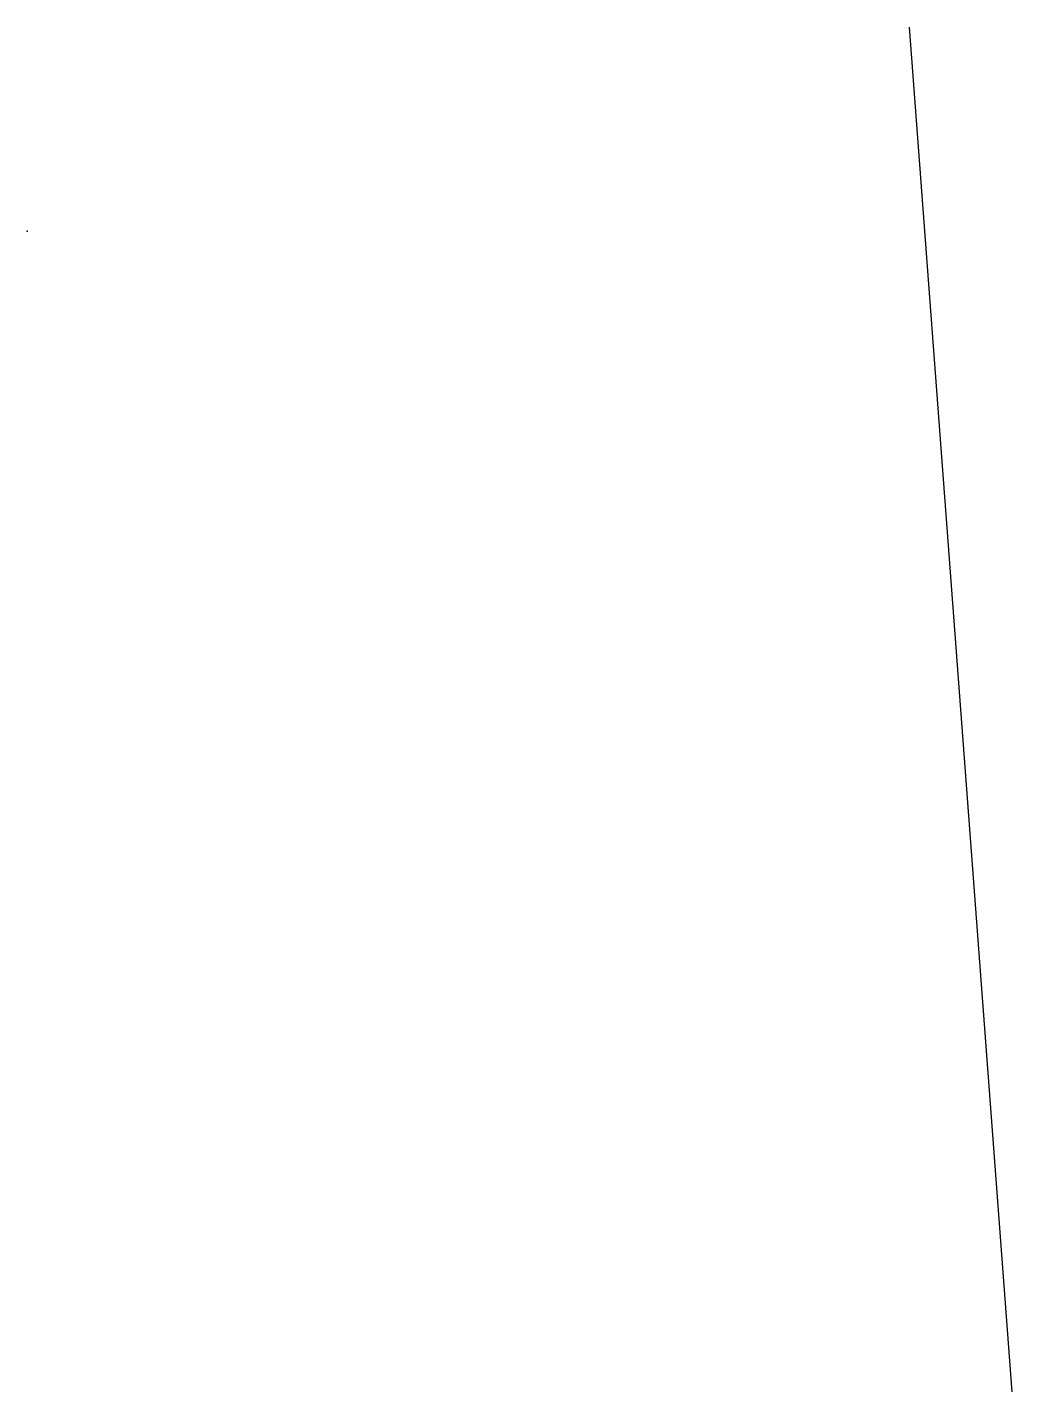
# Model space of a CAD drawing. Extents: x 0.192 to 0.637, y 0.166 to 0.783.
import ezdxf

# ---------------------------------------------------------------- set-up
doc = ezdxf.new("R2010")
doc.units = 0

msp = doc.modelspace()

# ---------------------------------------------------------------- linework, layer by layer
at = {"color": 215, "ltscale": 0.179778, "extrusion": (0.655317, 0.445329, 0.694597)}
msp.add_line((0.59048, 0.78279, 0.95014), (0.63691, 0.16572, 0.59098), dxfattribs=at)
at = {"color": 17, "ltscale": 0.246509, "extrusion": (0.268821, 0.599132, 0.539109)}
msp.add_point((0.19174, 0.69052, 0.14617), dxfattribs=at)

doc.saveas('drawing.dxf')
